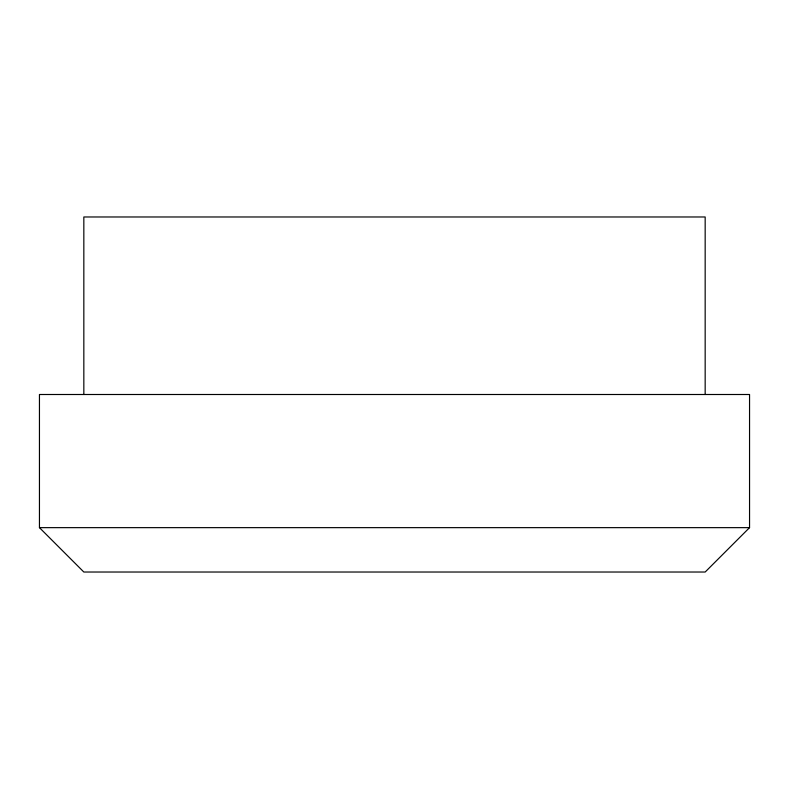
<?xml version="1.0" encoding="UTF-8"?>
<svg xmlns="http://www.w3.org/2000/svg" width="789" height="789" viewBox="0 0 789 789"><rect width="100%" height="100%" fill="white"/><g stroke="black" fill="none" stroke-linecap="round" stroke-linejoin="round"><path stroke-width="1.18" d="M749.55 527.644L705.169 572.025L83.831 572.025L39.45 527.644L39.45 394.5L749.55 394.5L749.55 527.644L39.45 527.644M705.169 394.5L705.169 216.975L83.831 216.975L83.831 394.5"/></g></svg>
